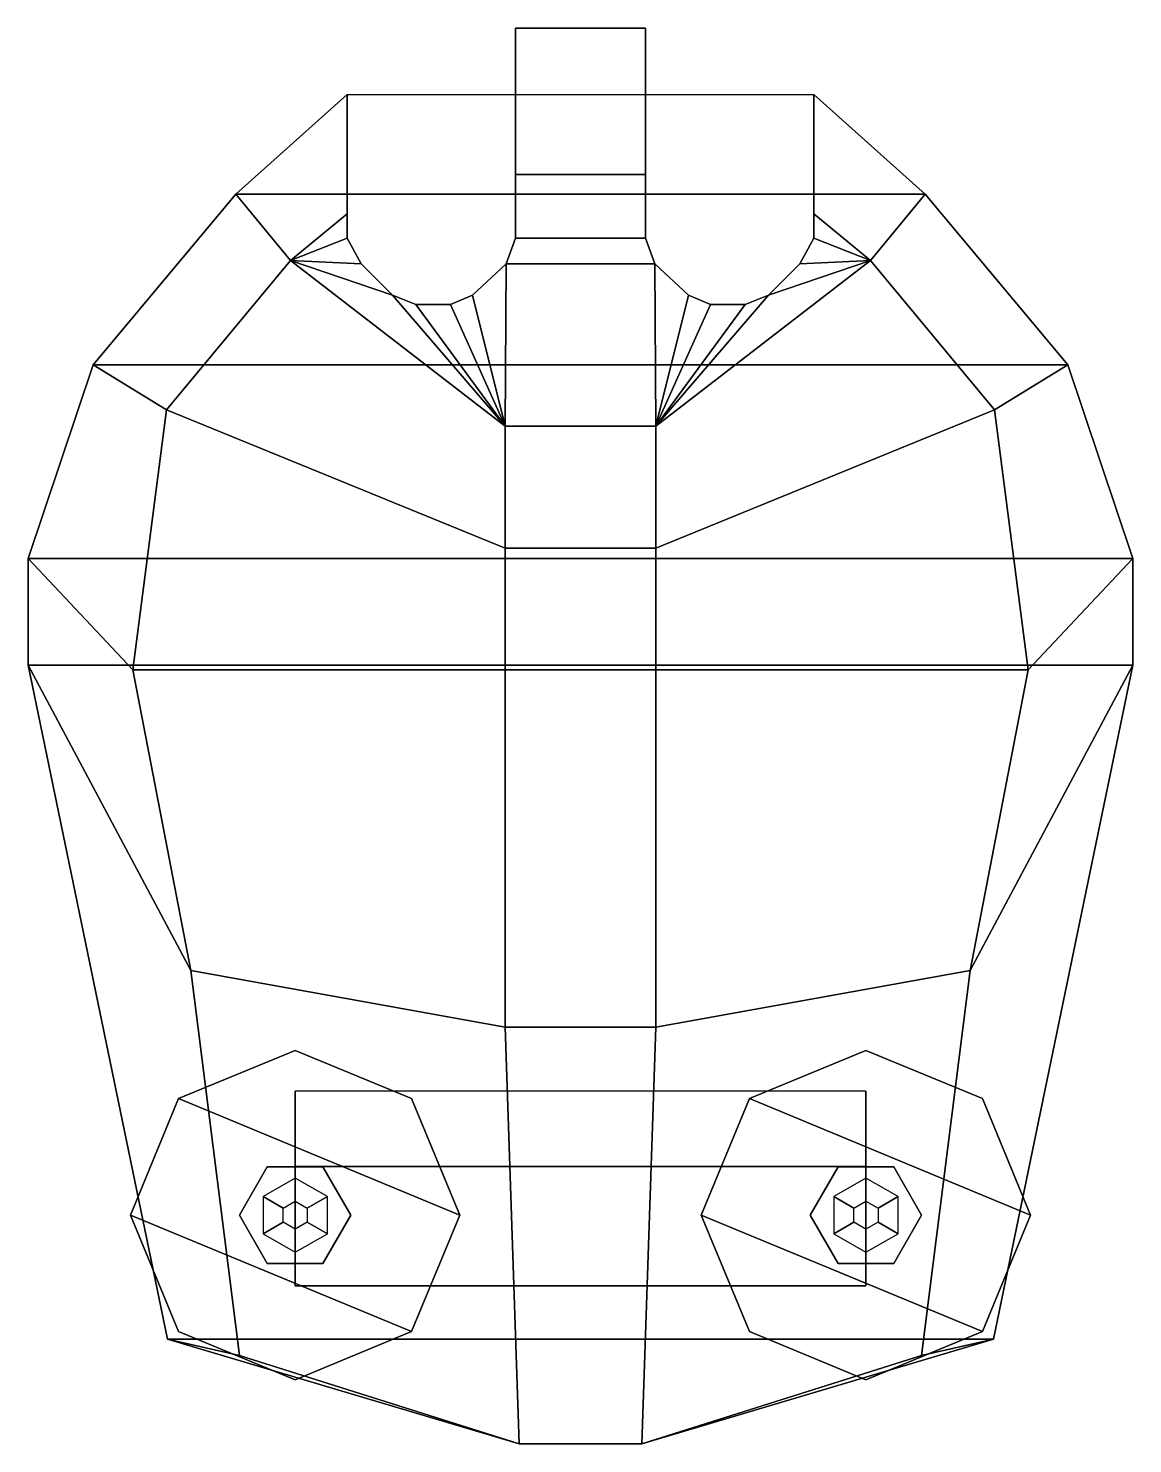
# Model space of a CAD drawing. Extents: x -4.8 to 4.8, y -7 to 5.2.
import ezdxf

# ---------------------------------------------------------------- set-up
doc = ezdxf.new("R2010")
doc.units = 0
doc.layers.add('TURRET', color=2, linetype='CONTINUOUS')

msp = doc.modelspace()

# ---------------------------------------------------------------- linework, layer by layer
at = {"layer": 'TURRET'}
for points in [[(-0.56, 3.79, 9.04), (-0.56, 5.22, 9.04), (0.56, 5.22, 9.04), (0.56, 3.79, 9.04)], [(0.56, 3.96, 11.13), (0.56, 5.22, 9.04), (-0.56, 5.22, 9.04), (-0.56, 3.96, 11.13)], [(-0.56, 3.96, 11.13), (-0.56, 5.22, 9.04), (-0.56, 3.41, 9.04), (-0.56, 3.41, 11.37)], [(0.56, 3.41, 9.04), (0.56, 5.22, 9.04), (0.56, 3.96, 11.13), (0.56, 3.41, 11.368)], [(-2.97, 3.79, 9.04), (-2.01, 4.65, 9.04), (2.01, 4.65, 9.04), (2.97, 3.79, 9.04)], [(-2.01, 3.62, 11.13), (-2.01, 4.65, 9.04), (-2.97, 3.79, 9.04), (-2.5, 3.22, 11.13)], [(-2.01, 3.41, 9.04), (-2.01, 4.65, 9.04), (-2.01, 3.62, 11.13), (-2.01, 3.41, 11.37)], [(2.01, 4.65, 9.04), (2.01, 3.41, 9.04), (2.01, 3.41, 11.37), (2.01, 3.62, 11.13)], [(2.97, 3.79, 9.04), (2.01, 4.65, 9.04), (2.01, 3.62, 11.13), (2.5, 3.22, 11.13)], [(-0.56, 3.96, 11.13), (-0.56, 3.41, 11.37), (0.56, 3.41, 11.368), (0.56, 3.96, 11.13)], [(-4.2, 2.32, 9.04), (-2.97, 3.79, 9.04), (2.97, 3.79, 9.04), (4.2, 2.32, 9.04)], [(-2.5, 3.22, 11.13), (-2.97, 3.79, 9.04), (-4.2, 2.32, 9.04), (-3.57, 1.93, 11.2)], [(4.2, 2.32, 9.04), (2.97, 3.79, 9.04), (2.5, 3.22, 11.13), (3.57, 1.93, 11.2)], [(-2.01, 3.62, 11.13), (-2.5, 3.22, 11.13), (-2.01, 3.41, 11.37), (-2.01, 3.62, 11.13)], [(2.5, 3.22, 11.13), (2.01, 3.62, 11.13), (2.01, 3.41, 11.37), (2.5, 3.22, 11.13)], [(-2.01, 3.41, 11.37), (-2.5, 3.22, 11.13), (-1.89, 3.19, 11.46), (-2.01, 3.41, 11.37)], [(-1.89, 3.19, 9.04), (-2.01, 3.41, 9.04), (-2.01, 3.41, 11.37), (-1.89, 3.19, 11.46)], [(-0.56, 3.41, 11.37), (-0.64, 3.19, 11.46), (0.64, 3.19, 11.46), (0.56, 3.41, 11.37)], [(-0.56, 3.41, 9.04), (-0.64, 3.19, 9.04), (-0.64, 3.19, 11.46), (-0.56, 3.41, 11.37)], [(0.64, 3.19, 9.04), (0.56, 3.41, 9.04), (0.56, 3.41, 11.37), (0.64, 3.19, 11.46)], [(2.5, 3.22, 11.13), (2.01, 3.41, 11.37), (1.89, 3.19, 11.46), (2.5, 3.22, 11.13)], [(2.01, 3.41, 9.04), (1.89, 3.19, 9.04), (1.89, 3.19, 11.46), (2.01, 3.41, 11.37)], [(-0.65, 0.74, 11.77), (-0.65, 1.79, 11.62), (-2.5, 3.22, 11.13), (-3.57, 1.93, 11.2)], [(-1.89, 3.19, 11.46), (-2.5, 3.22, 11.13), (-1.62, 2.92, 11.49), (-1.89, 3.19, 11.46)], [(-1.62, 2.92, 11.49), (-2.5, 3.22, 11.13), (-0.65, 1.79, 11.62), (-1.62, 2.92, 11.49)], [(-1.62, 2.92, 9.04), (-1.89, 3.19, 9.04), (-1.89, 3.19, 11.46), (-1.62, 2.92, 11.49)], [(-0.64, 3.19, 11.46), (-0.93, 2.92, 11.49), (-0.65, 1.79, 11.62), (-0.64, 3.19, 11.46)], [(-0.64, 3.19, 9.04), (-0.93, 2.92, 9.04), (-0.93, 2.92, 11.49), (-0.64, 3.19, 11.46)], [(-0.64, 3.19, 11.46), (-0.65, 1.79, 11.62), (0.65, 1.79, 11.62), (0.64, 3.19, 11.46)], [(0.93, 2.92, 11.49), (0.64, 3.19, 11.46), (0.65, 1.79, 11.62), (0.93, 2.92, 11.49)], [(0.93, 2.92, 9.04), (0.64, 3.19, 9.04), (0.64, 3.19, 11.46), (0.93, 2.92, 11.49)], [(2.5, 3.22, 11.13), (1.62, 2.92, 11.49), (0.65, 1.79, 11.62), (2.5, 3.22, 11.13)], [(3.57, 1.93, 11.2), (2.5, 3.22, 11.13), (0.65, 1.79, 11.62), (0.65, 0.74, 11.77)], [(2.5, 3.22, 11.13), (1.89, 3.19, 11.46), (1.62, 2.92, 11.49), (2.5, 3.22, 11.13)], [(1.89, 3.19, 9.04), (1.62, 2.92, 9.04), (1.62, 2.92, 11.49), (1.89, 3.19, 11.46)], [(-1.42, 2.84, 11.5), (-1.62, 2.92, 11.49), (-0.65, 1.79, 11.62), (-1.42, 2.84, 11.5)], [(-1.42, 2.84, 9.04), (-1.62, 2.92, 9.04), (-1.62, 2.92, 11.49), (-1.42, 2.84, 11.5)], [(-1.12, 2.84, 11.5), (-1.42, 2.84, 11.5), (-0.65, 1.79, 11.62), (-1.12, 2.84, 11.5)], [(-1.12, 2.84, 9.04), (-1.42, 2.84, 9.04), (-1.42, 2.84, 11.5), (-1.12, 2.84, 11.5)], [(-0.93, 2.92, 11.49), (-1.12, 2.84, 11.5), (-0.65, 1.79, 11.62), (-0.93, 2.92, 11.49)], [(-0.93, 2.92, 9.04), (-1.12, 2.84, 9.04), (-1.12, 2.84, 11.5), (-0.93, 2.92, 11.49)], [(1.12, 2.84, 11.5), (0.93, 2.92, 11.49), (0.65, 1.79, 11.62), (1.12, 2.84, 11.5)], [(1.62, 2.92, 11.49), (1.42, 2.84, 11.5), (0.65, 1.79, 11.62), (1.62, 2.92, 11.49)], [(1.42, 2.84, 11.5), (1.12, 2.84, 11.5), (0.65, 1.79, 11.62), (1.42, 2.84, 11.5)], [(1.12, 2.84, 9.04), (0.93, 2.92, 9.04), (0.93, 2.92, 11.49), (1.12, 2.84, 11.5)], [(1.42, 2.84, 9.04), (1.12, 2.84, 9.04), (1.12, 2.84, 11.5), (1.42, 2.84, 11.5)], [(1.62, 2.92, 9.04), (1.42, 2.84, 9.04), (1.42, 2.84, 11.5), (1.62, 2.92, 11.49)], [(-4.76, 0.65, 9.04), (-4.2, 2.32, 9.04), (4.2, 2.32, 9.04), (4.76, 0.65, 9.04)], [(-3.57, 1.93, 11.2), (-4.2, 2.32, 9.04), (-4.76, 0.65, 9.04), (-3.86, -0.31, 11.24)], [(4.76, 0.65, 9.04), (4.2, 2.32, 9.04), (3.57, 1.93, 11.2), (3.86, -0.31, 11.24)], [(-0.65, -0.31, 11.77), (-0.65, 0.74, 11.77), (-3.57, 1.93, 11.2), (-3.86, -0.31, 11.24)], [(3.86, -0.31, 11.24), (3.57, 1.93, 11.2), (0.65, 0.74, 11.77), (0.65, -0.31, 11.77)], [(-0.65, 1.79, 11.62), (-0.65, 0.74, 11.77), (0.65, 0.74, 11.77), (0.65, 1.79, 11.62)], [(-0.65, 0.74, 11.77), (-0.65, -0.31, 11.77), (0.65, -0.31, 11.77), (0.65, 0.74, 11.77)], [(-4.76, -0.27, 9.04), (-4.76, 0.65, 9.04), (4.76, 0.65, 9.04), (4.76, -0.27, 9.04)], [(-3.86, -0.31, 11.24), (-4.76, 0.65, 9.04), (-4.76, -0.27, 9.04), (-3.36, -2.9, 11.61)], [(4.76, -0.27, 9.04), (4.76, 0.65, 9.04), (3.86, -0.31, 11.24), (3.36, -2.9, 11.61)], [(-3.56, -6.08, 9.04), (-4.76, -0.27, 9.04), (4.76, -0.27, 9.04), (3.56, -6.08, 9.04)], [(-3.36, -2.9, 11.61), (-4.76, -0.27, 9.04), (-3.56, -6.08, 9.04), (-2.94, -6.22, 11.61)], [(-0.65, -3.39, 12.08), (-0.65, -0.31, 11.77), (-3.86, -0.31, 11.24), (-3.36, -2.9, 11.61)], [(-0.65, -0.31, 11.77), (-0.65, -3.39, 12.08), (0.65, -3.39, 12.08), (0.65, -0.31, 11.77)], [(3.36, -2.9, 11.61), (3.86, -0.31, 11.24), (0.65, -0.31, 11.77), (0.65, -3.39, 12.08)], [(3.56, -6.08, 9.04), (4.76, -0.27, 9.04), (3.36, -2.9, 11.61), (2.94, -6.22, 11.61)], [(-0.53, -6.98, 12.08), (-0.65, -3.39, 12.08), (-3.36, -2.9, 11.61), (-2.94, -6.22, 11.61)], [(2.94, -6.22, 11.61), (3.36, -2.9, 11.61), (0.65, -3.39, 12.08), (0.53, -6.98, 12.08)], [(-0.65, -3.39, 12.08), (-0.53, -6.98, 12.08), (0.53, -6.98, 12.08), (0.65, -3.39, 12.08)], [(-3.464, -4.006, 13.91), (-2.46, -3.59, 13.91), (-2.46, -3.59, 13.1), (-3.464, -4.006, 13.1)], [(-2.46, -3.59, 13.91), (-3.464, -4.006, 13.91), (-3.464, -4.006, 13.1), (-2.46, -3.59, 13.1)], [(-1.04, -5.01, 13.1), (-3.464, -4.006, 13.1), (-2.46, -3.59, 13.1), (-1.456, -4.006, 13.1)], [(-3.464, -4.006, 13.1), (-1.04, -5.01, 13.1), (-1.456, -4.006, 13.1), (-2.46, -3.59, 13.1)], [(-2.46, -3.59, 13.91), (-1.456, -4.006, 13.91), (-1.456, -4.006, 13.1), (-2.46, -3.59, 13.1)], [(-1.456, -4.006, 13.91), (-2.46, -3.59, 13.91), (-2.46, -3.59, 13.1), (-1.456, -4.006, 13.1)], [(3.88, -5.01, 13.1), (1.456, -4.006, 13.1), (2.46, -3.59, 13.1), (3.464, -4.006, 13.1)], [(1.456, -4.006, 13.1), (3.88, -5.01, 13.1), (3.464, -4.006, 13.1), (2.46, -3.59, 13.1)], [(1.456, -4.006, 13.91), (2.46, -3.59, 13.91), (2.46, -3.59, 13.1), (1.456, -4.006, 13.1)], [(2.46, -3.59, 13.91), (1.456, -4.006, 13.91), (1.456, -4.006, 13.1), (2.46, -3.59, 13.1)], [(2.46, -3.59, 13.91), (3.464, -4.006, 13.91), (3.464, -4.006, 13.1), (2.46, -3.59, 13.1)], [(3.464, -4.006, 13.91), (2.46, -3.59, 13.91), (2.46, -3.59, 13.1), (3.464, -4.006, 13.1)], [(-3.88, -5.01, 13.91), (-3.464, -4.006, 13.91), (-3.464, -4.006, 13.1), (-3.88, -5.01, 13.1)], [(-3.464, -4.006, 13.91), (-3.88, -5.01, 13.91), (-3.88, -5.01, 13.1), (-3.464, -4.006, 13.1)], [(-1.456, -6.014, 13.1), (-3.88, -5.01, 13.1), (-3.464, -4.006, 13.1), (-1.04, -5.01, 13.1)], [(-3.88, -5.01, 13.1), (-1.456, -6.014, 13.1), (-1.04, -5.01, 13.1), (-3.464, -4.006, 13.1)], [(2.46, -4.59, 12.54), (2.46, -3.94, 11.76), (-2.46, -3.94, 11.76), (-2.46, -4.59, 12.54)], [(-2.46, -4.59, 12.54), (-2.46, -3.94, 11.76), (-2.46, -5.62, 11.76), (-2.46, -5.62, 12.54)], [(-1.456, -4.006, 13.91), (-1.04, -5.01, 13.91), (-1.04, -5.01, 13.1), (-1.456, -4.006, 13.1)], [(-1.04, -5.01, 13.91), (-1.456, -4.006, 13.91), (-1.456, -4.006, 13.1), (-1.04, -5.01, 13.1)], [(1.04, -5.01, 13.1), (3.464, -6.014, 13.1), (3.88, -5.01, 13.1), (1.456, -4.006, 13.1)], [(3.464, -6.014, 13.1), (1.04, -5.01, 13.1), (1.456, -4.006, 13.1), (3.88, -5.01, 13.1)], [(1.04, -5.01, 13.91), (1.456, -4.006, 13.91), (1.456, -4.006, 13.1), (1.04, -5.01, 13.1)], [(1.456, -4.006, 13.91), (1.04, -5.01, 13.91), (1.04, -5.01, 13.1), (1.456, -4.006, 13.1)], [(2.46, -5.62, 11.76), (2.46, -3.94, 11.76), (2.46, -4.59, 12.54), (2.46, -5.62, 12.54)], [(3.464, -4.006, 13.91), (3.88, -5.01, 13.91), (3.88, -5.01, 13.1), (3.464, -4.006, 13.1)], [(3.88, -5.01, 13.91), (3.464, -4.006, 13.91), (3.464, -4.006, 13.1), (3.88, -5.01, 13.1)], [(-2.7, -4.594, 11.72), (-2.94, -5.01, 11.68), (-2.94, -5.01, 13.1), (-2.7, -4.594, 13.1)], [(-2.22, -4.594, 11.8), (-2.7, -4.594, 11.72), (-2.7, -4.594, 13.1), (-2.22, -4.594, 13.1)], [(2.46, -5.62, 12.54), (2.46, -4.59, 12.54), (-2.46, -4.59, 12.54), (-2.46, -5.62, 12.54)], [(-1.98, -5.01, 12.54), (-2.22, -4.594, 11.8), (-2.22, -4.594, 13.1), (-1.98, -5.01, 13.1)], [(2.22, -4.594, 11.8), (1.98, -5.01, 12.54), (1.98, -5.01, 13.1), (2.22, -4.594, 13.1)], [(2.7, -4.594, 11.72), (2.22, -4.594, 11.8), (2.22, -4.594, 13.1), (2.7, -4.594, 13.1)], [(2.94, -5.01, 11.68), (2.7, -4.594, 11.72), (2.7, -4.594, 13.1), (2.94, -5.01, 13.1)], [(-2.563, -4.95, 14.38), (-2.459, -4.89, 14.38), (-2.459, -4.69, 13.1), (-2.736, -4.85, 13.1)], [(-2.459, -4.89, 14.38), (-2.355, -4.95, 14.38), (-2.182, -4.85, 13.1), (-2.459, -4.69, 13.1)], [(2.357, -4.95, 14.38), (2.461, -4.89, 14.38), (2.461, -4.69, 13.1), (2.184, -4.85, 13.1)], [(2.461, -4.89, 14.38), (2.565, -4.95, 14.38), (2.738, -4.85, 13.1), (2.461, -4.69, 13.1)], [(-2.563, -5.07, 14.38), (-2.563, -4.95, 14.38), (-2.736, -4.85, 13.1), (-2.736, -5.17, 13.1)], [(-2.355, -4.95, 14.38), (-2.355, -5.07, 14.38), (-2.182, -5.17, 13.1), (-2.182, -4.85, 13.1)], [(2.357, -5.07, 14.38), (2.357, -4.95, 14.38), (2.184, -4.85, 13.1), (2.184, -5.17, 13.1)], [(2.565, -4.95, 14.38), (2.565, -5.07, 14.38), (2.738, -5.17, 13.1), (2.738, -4.85, 13.1)], [(-3.464, -6.014, 13.91), (-3.88, -5.01, 13.91), (-3.88, -5.01, 13.1), (-3.464, -6.014, 13.1)], [(-3.88, -5.01, 13.91), (-3.464, -6.014, 13.91), (-3.464, -6.014, 13.1), (-3.88, -5.01, 13.1)], [(-2.46, -6.43, 13.1), (-3.464, -6.014, 13.1), (-3.88, -5.01, 13.1), (-1.456, -6.014, 13.1)], [(-3.464, -6.014, 13.1), (-2.46, -6.43, 13.1), (-1.456, -6.014, 13.1), (-3.88, -5.01, 13.1)], [(-2.94, -5.01, 11.68), (-2.7, -5.426, 11.72), (-2.7, -5.426, 13.1), (-2.94, -5.01, 13.1)], [(-2.459, -5.13, 14.38), (-2.563, -5.07, 14.38), (-2.736, -5.17, 13.1), (-2.459, -5.33, 13.1)], [(-2.355, -5.07, 14.38), (-2.459, -5.13, 14.38), (-2.459, -5.33, 13.1), (-2.182, -5.17, 13.1)], [(-2.22, -5.426, 11.8), (-1.98, -5.01, 12.54), (-1.98, -5.01, 13.1), (-2.22, -5.426, 13.1)], [(-1.04, -5.01, 13.91), (-1.456, -6.014, 13.91), (-1.456, -6.014, 13.1), (-1.04, -5.01, 13.1)], [(-1.456, -6.014, 13.91), (-1.04, -5.01, 13.91), (-1.04, -5.01, 13.1), (-1.456, -6.014, 13.1)], [(2.46, -6.43, 13.1), (1.456, -6.014, 13.1), (1.04, -5.01, 13.1), (3.464, -6.014, 13.1)], [(1.456, -6.014, 13.1), (2.46, -6.43, 13.1), (3.464, -6.014, 13.1), (1.04, -5.01, 13.1)], [(1.456, -6.014, 13.91), (1.04, -5.01, 13.91), (1.04, -5.01, 13.1), (1.456, -6.014, 13.1)], [(1.04, -5.01, 13.91), (1.456, -6.014, 13.91), (1.456, -6.014, 13.1), (1.04, -5.01, 13.1)], [(1.98, -5.01, 12.54), (2.22, -5.426, 11.8), (2.22, -5.426, 13.1), (1.98, -5.01, 13.1)], [(2.461, -5.13, 14.38), (2.357, -5.07, 14.38), (2.184, -5.17, 13.1), (2.461, -5.33, 13.1)], [(2.565, -5.07, 14.38), (2.461, -5.13, 14.38), (2.461, -5.33, 13.1), (2.738, -5.17, 13.1)], [(2.7, -5.426, 11.72), (2.94, -5.01, 11.68), (2.94, -5.01, 13.1), (2.7, -5.426, 13.1)], [(3.88, -5.01, 13.91), (3.464, -6.014, 13.91), (3.464, -6.014, 13.1), (3.88, -5.01, 13.1)], [(3.464, -6.014, 13.91), (3.88, -5.01, 13.91), (3.88, -5.01, 13.1), (3.464, -6.014, 13.1)], [(-2.7, -5.426, 11.72), (-2.22, -5.426, 11.8), (-2.22, -5.426, 13.1), (-2.7, -5.426, 13.1)], [(2.22, -5.426, 11.8), (2.7, -5.426, 11.72), (2.7, -5.426, 13.1), (2.22, -5.426, 13.1)], [(-2.46, -5.62, 12.54), (-2.46, -5.62, 11.76), (2.46, -5.62, 11.76), (2.46, -5.62, 12.54)], [(-0.53, -6.98, 9.04), (-3.56, -6.08, 9.04), (3.56, -6.08, 9.04), (0.53, -6.98, 9.04)], [(-2.94, -6.22, 11.61), (-3.56, -6.08, 9.04), (-0.53, -6.98, 9.04), (-0.53, -6.98, 12.08)], [(-2.46, -6.43, 13.91), (-3.464, -6.014, 13.91), (-3.464, -6.014, 13.1), (-2.46, -6.43, 13.1)], [(-3.464, -6.014, 13.91), (-2.46, -6.43, 13.91), (-2.46, -6.43, 13.1), (-3.464, -6.014, 13.1)], [(-1.456, -6.014, 13.91), (-2.46, -6.43, 13.91), (-2.46, -6.43, 13.1), (-1.456, -6.014, 13.1)], [(-2.46, -6.43, 13.91), (-1.456, -6.014, 13.91), (-1.456, -6.014, 13.1), (-2.46, -6.43, 13.1)], [(0.53, -6.98, 9.04), (3.56, -6.08, 9.04), (2.94, -6.22, 11.61), (0.53, -6.98, 12.08)], [(2.46, -6.43, 13.91), (1.456, -6.014, 13.91), (1.456, -6.014, 13.1), (2.46, -6.43, 13.1)], [(1.456, -6.014, 13.91), (2.46, -6.43, 13.91), (2.46, -6.43, 13.1), (1.456, -6.014, 13.1)], [(3.464, -6.014, 13.91), (2.46, -6.43, 13.91), (2.46, -6.43, 13.1), (3.464, -6.014, 13.1)], [(2.46, -6.43, 13.91), (3.464, -6.014, 13.91), (3.464, -6.014, 13.1), (2.46, -6.43, 13.1)], [(-0.53, -6.98, 12.08), (-0.53, -6.98, 9.04), (0.53, -6.98, 9.04), (0.53, -6.98, 12.08)]]:
    msp.add_3dface(points, dxfattribs=at)

doc.saveas('drawing.dxf')
